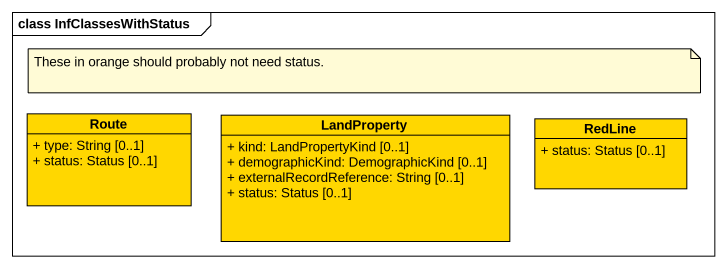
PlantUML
@startuml
mainframe class InfClassesWithStatus
hide circle
hide empty members
skinparam classAttributeIconSize 0
class Route #FFD700 {
  + type: String [0..1]
  + status: Status [0..1]
}
class LandProperty #FFD700 {
  + kind: LandPropertyKind [0..1]
  + demographicKind: DemographicKind [0..1]
  + externalRecordReference: String [0..1]
  + status: Status [0..1]
}
class RedLine #FFD700 {
  + status: Status [0..1]
}
note as N1
  These in orange should probably not need status.
end note
@enduml
